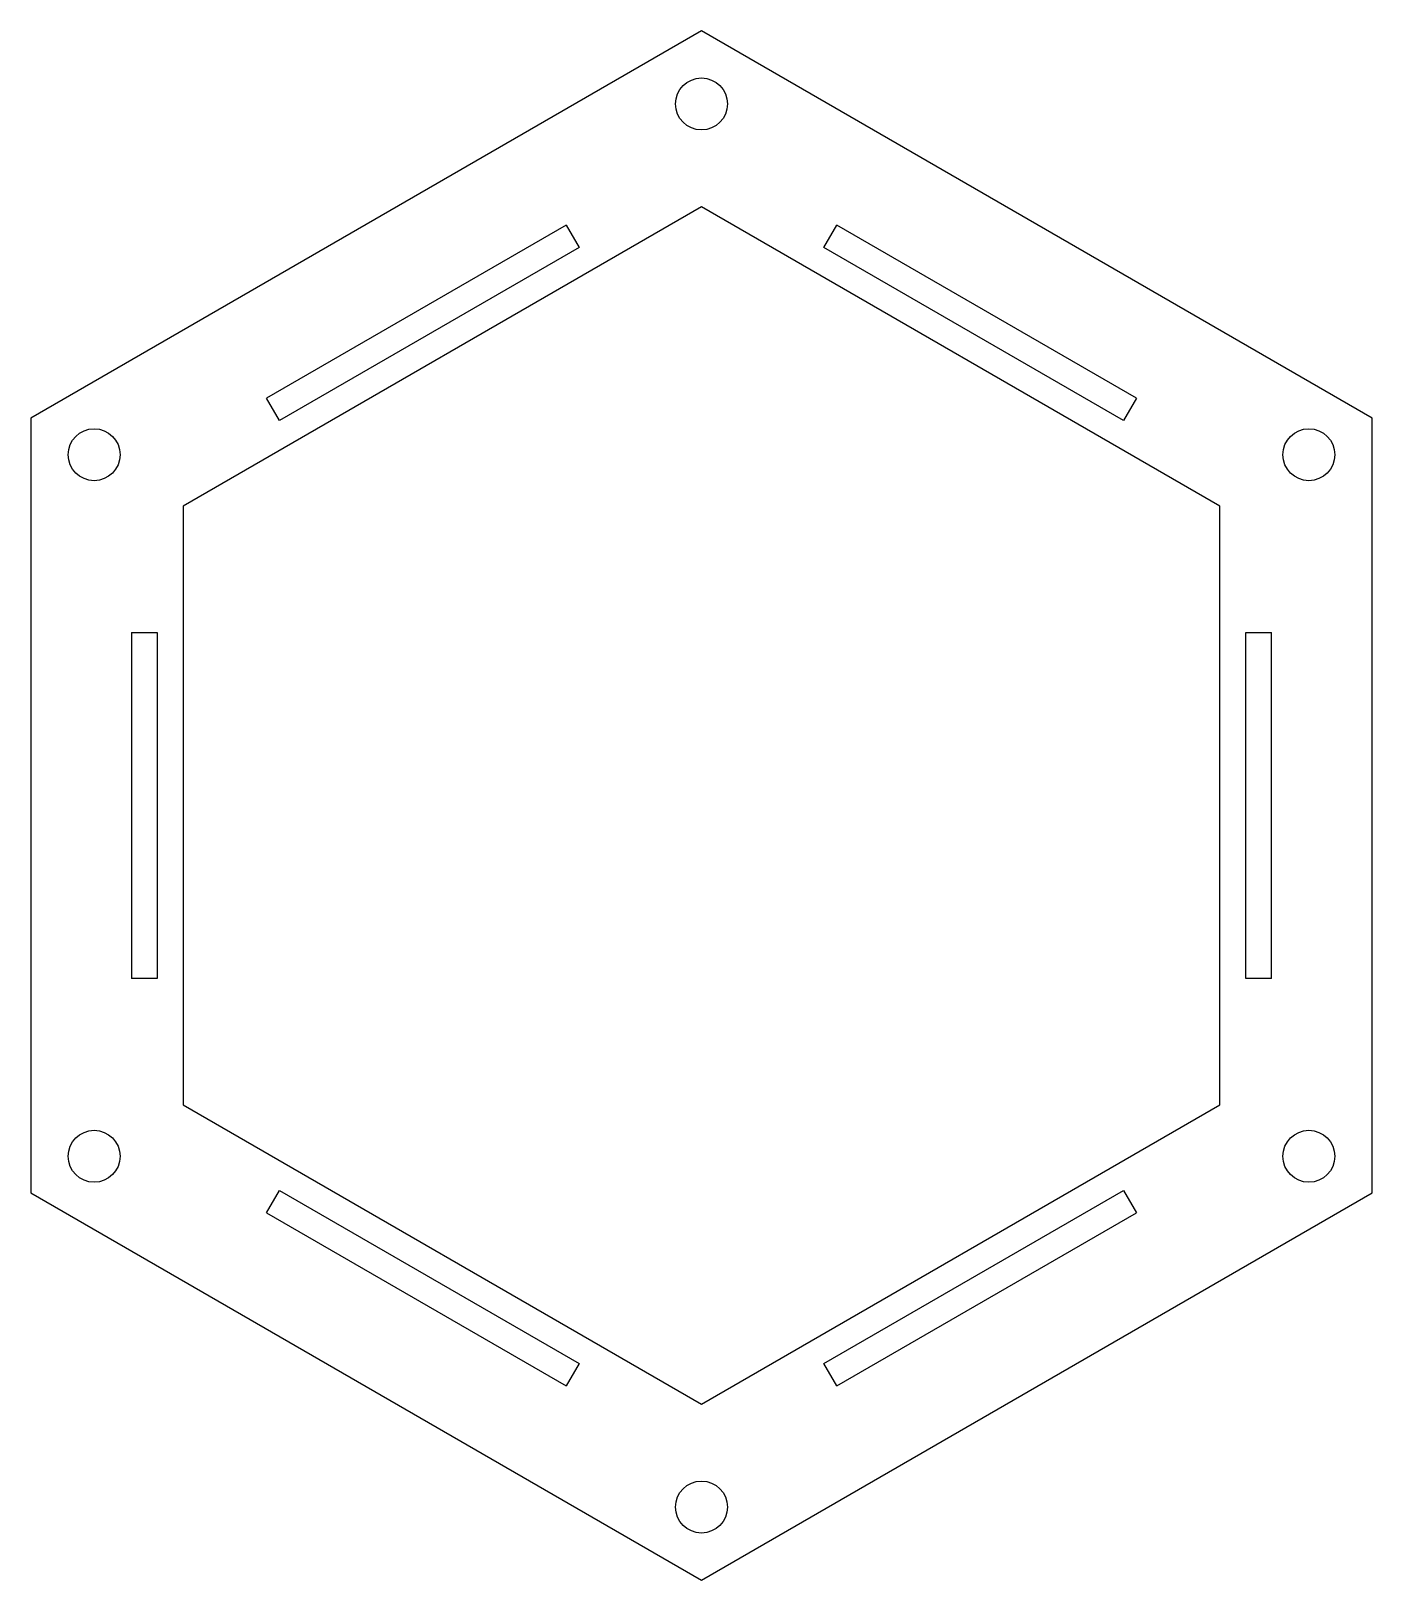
# Model space of a CAD drawing. Extents: x -78 to 78, y -89 to 89.
import ezdxf

# ---------------------------------------------------------------- set-up
doc = ezdxf.new("R2010")
doc.units = 0
doc.layers.add('VISIBLE', color=7, linetype='CONTINUOUS')

msp = doc.modelspace()

# ---------------------------------------------------------------- linework, layer by layer
at = {"layer": 'VISIBLE'}
for p, q in [((0, 89.49), (-77.5, 44.74)), ((77.5, 44.74), (0, 89.49)), ((0, 69.17), (-59.9, 34.58)), ((59.9, 34.58), (0, 69.17)), ((-15.63, 67.07), (-50.27, 47.07)), ((-15.63, 67.07), (-14.13, 64.47)), ((14.13, 64.47), (15.63, 67.07)), ((50.27, 47.07), (15.63, 67.07)), ((-14.13, 64.47), (-48.77, 44.47)), ((48.77, 44.47), (14.13, 64.47)), ((-48.77, 44.47), (-50.27, 47.07)), ((50.27, 47.07), (48.77, 44.47)), ((-77.5, 44.74), (-77.5, -44.74)), ((77.5, -44.74), (77.5, 44.74)), ((-59.9, 34.58), (-59.9, -34.58)), ((59.9, -34.58), (59.9, 34.58)), ((-65.9, 20), (-65.9, -20)), ((-65.9, 20), (-62.9, 20)), ((-62.9, 20), (-62.9, -20)), ((62.9, -20), (62.9, 20)), ((62.9, 20), (65.9, 20)), ((65.9, -20), (65.9, 20)), ((-62.9, -20), (-65.9, -20)), ((65.9, -20), (62.9, -20)), ((-59.9, -34.58), (0, -69.17)), ((0, -69.17), (59.9, -34.58)), ((-77.5, -44.74), (0, -89.49)), ((-50.27, -47.07), (-48.77, -44.47)), ((-48.77, -44.47), (-14.13, -64.47)), ((0, -89.49), (77.5, -44.74)), ((14.13, -64.47), (48.77, -44.47)), ((48.77, -44.47), (50.27, -47.07)), ((-50.27, -47.07), (-15.63, -67.07)), ((15.63, -67.07), (50.27, -47.07)), ((-14.13, -64.47), (-15.63, -67.07)), ((15.63, -67.07), (14.13, -64.47))]:
    msp.add_line(p, q, dxfattribs=at)
for centre in [(0, 81.06), (-70.2, 40.53), (70.2, 40.53), (-70.2, -40.53), (70.2, -40.53), (0, -81.06)]:
    msp.add_circle(centre, 3, dxfattribs=at)

doc.saveas('drawing.dxf')
